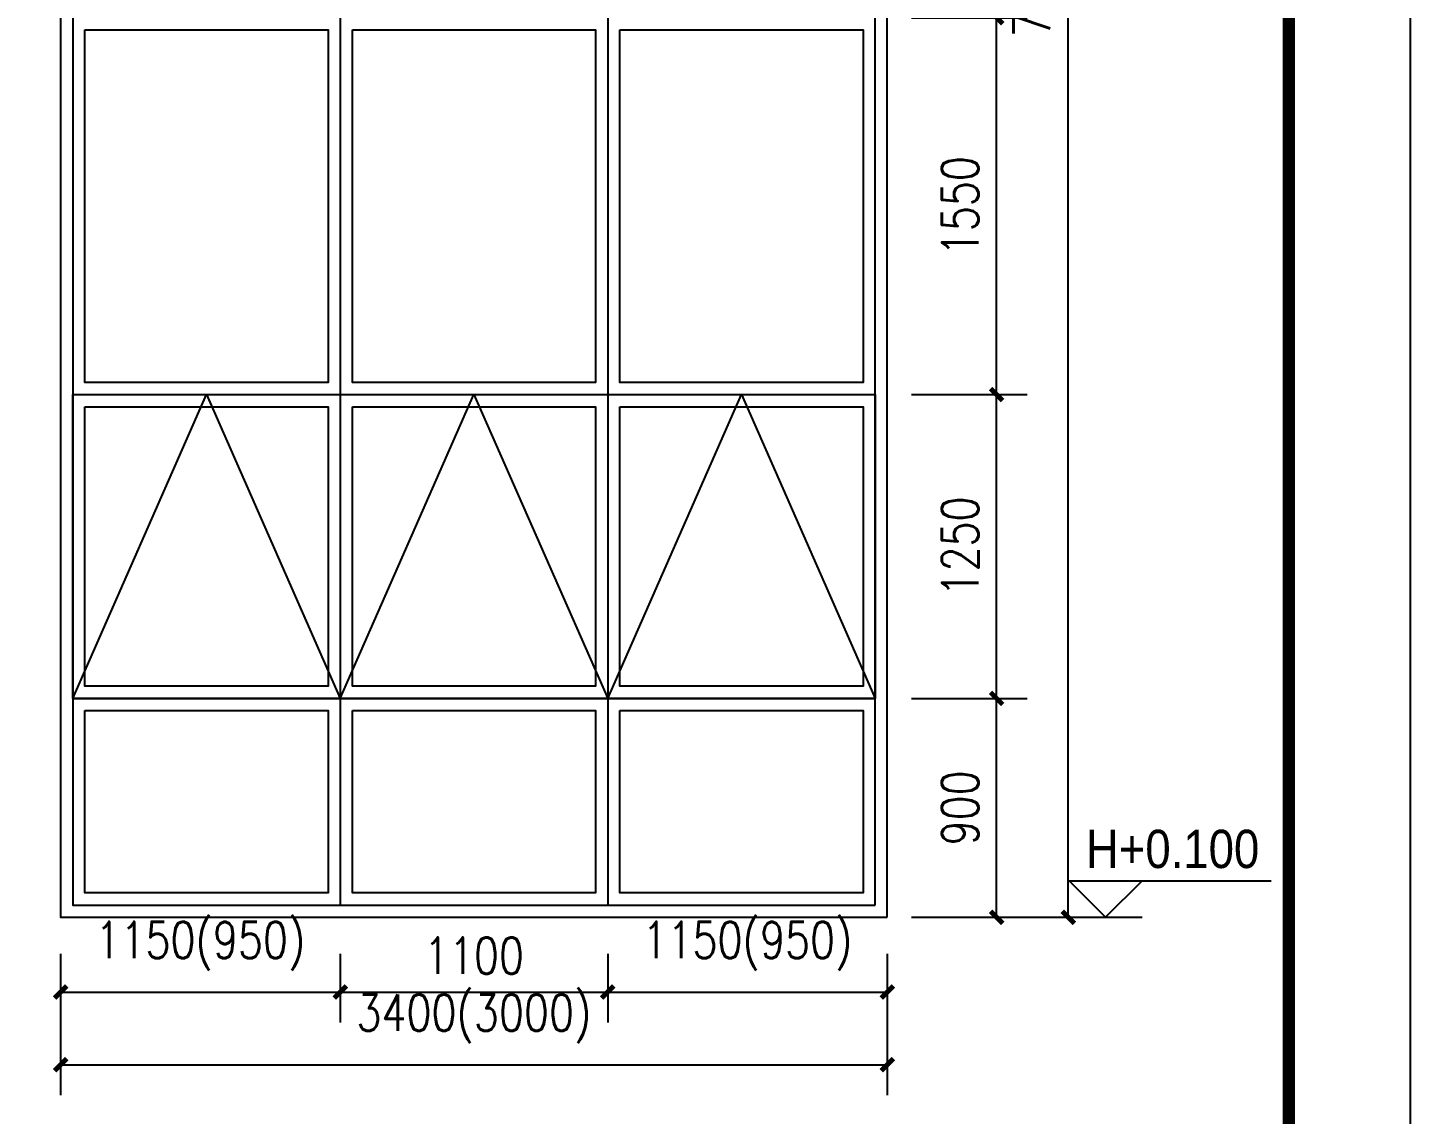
# Model space of a CAD drawing. Extents: x 718358 to 1668613, y -348838 to -159582.
# Drawn here: x 959926 to 965613, y -263622 to -259153 of the extents above; entities that cross this region are included whole.
import ezdxf

# ---------------------------------------------------------------- set-up
doc = ezdxf.new("R2010")
doc.units = 0
doc.header["$LTSCALE"] = 1000
for name, color, linetype in [('建--门窗线', 4, 'Continuous'), ('建-图框', 4, 'Continuous'), ('建-墙体', 2, 'Continuous'), ('建-尺寸', 73, 'Continuous'), ('建-标高', 3, 'Continuous')]:
    doc.layers.add(name, color=color, linetype=linetype)
doc.styles.add('_TCH_DIM', font='gt单线西文.shx', dxfattribs={"width": 0.8, "bigfont": 'gt单线中文.shx'})
doc.styles.add('DIM_FONT', font='SIMPLEX.shx', dxfattribs={"width": 0.8, "bigfont": 'GBCBIG.shx'})
doc.dimstyles.new('DIMN50', dxfattribs={"dimscale": 0.5, "dimtxt": 300, "dimasz": 100, "dimexe": 250, "dimexo": 300, "dimgap": 150, "dimtad": 1, "dimdec": 0, "dimzin": 0, "dimdsep": 46, "dimtxsty": 'DIM_FONT', "dimblk": 'ARCHTICK', "dimcen": 0.09, "dimdle": 1, "dimclrt": 7, "dimazin": 2, "dimtfac": 1, "dimtdec": 0, "dimtix": 1, "dimtmove": 2, "dimatfit": 3, "dimldrblk": 'ARCHTICK', "dimfxl": 1, "dimtolj": 1, "dimtzin": 0, "dimarcsym": 0})

# ---------------------------------------------------------------- blocks, each defined once
blk = doc.blocks.new('_ArchTick')
at = {"color": 0, "linetype": 'ByBlock', "const_width": 0.4}
blk.add_lwpolyline([(-0.5, -0.5), (0.5, 0.5)], dxfattribs=at)
blk = doc.blocks.new('*D2580')
at = {"layer": 'Defpoints', "color": 0, "transparency": 16777216}
for p in [(963411.7, -261911.5), (963911.3, -261911.5), (963411.7, -262811.5)]:
    blk.add_point(p, dxfattribs=at)
at = {"layer": '建-尺寸', "color": 0, "lineweight": -2, "transparency": 16777216}
for p, q in [((963561.7, -261911.5), (964036.3, -261911.5)), ((963911.3, -262812), (963911.3, -261911)), ((963561.7, -262811.5), (964036.3, -262811.5))]:
    blk.add_line(p, q, dxfattribs=at)
at = {"layer": '建-尺寸', "color": 0, "lineweight": -2, "transparency": 16777216, "xscale": 50, "yscale": 50, "zscale": 50}
for p, rotation in [((963911.3, -261911.5), 90), ((963911.3, -262811.5), 270)]:
    blk.add_blockref('_ArchTick', p, dxfattribs=dict(at, rotation=rotation))
at = {"layer": '建-尺寸', "color": 7, "transparency": 16777216, "insert": (963761.3, -262361.5), "char_height": 150, "attachment_point": 5, "rotation": 90, "style": 'DIM_FONT'}
blk.add_mtext('\\A1;900', dxfattribs=at)
blk = doc.blocks.new('*D2581')
at = {"layer": 'Defpoints', "color": 0, "transparency": 16777216}
for p in [(963411.7, -260661.5), (963911.3, -260661.5), (963411.7, -261911.5)]:
    blk.add_point(p, dxfattribs=at)
at = {"layer": '建-尺寸', "color": 0, "lineweight": -2, "transparency": 16777216}
for p, q in [((963561.7, -260661.5), (964036.3, -260661.5)), ((963911.3, -261912), (963911.3, -260661)), ((963561.7, -261911.5), (964036.3, -261911.5))]:
    blk.add_line(p, q, dxfattribs=at)
at = {"layer": '建-尺寸', "color": 0, "lineweight": -2, "transparency": 16777216, "xscale": 50, "yscale": 50, "zscale": 50}
for p, rotation in [((963911.3, -260661.5), 90), ((963911.3, -261911.5), 270)]:
    blk.add_blockref('_ArchTick', p, dxfattribs=dict(at, rotation=rotation))
at = {"layer": '建-尺寸', "color": 7, "transparency": 16777216, "insert": (963761.3, -261286.5), "char_height": 150, "attachment_point": 5, "rotation": 90, "style": 'DIM_FONT'}
blk.add_mtext('\\A1;1250', dxfattribs=at)
blk = doc.blocks.new('*D2582')
at = {"layer": 'Defpoints', "color": 0, "transparency": 16777216}
for p in [(963411.7, -259111.5), (963911.3, -259111.5), (963411.7, -260661.5)]:
    blk.add_point(p, dxfattribs=at)
at = {"layer": '建-尺寸', "color": 0, "lineweight": -2, "transparency": 16777216}
for p, q in [((963561.7, -259111.5), (964036.3, -259111.5)), ((963911.3, -260662), (963911.3, -259111)), ((963561.7, -260661.5), (964036.3, -260661.5))]:
    blk.add_line(p, q, dxfattribs=at)
at = {"layer": '建-尺寸', "color": 0, "lineweight": -2, "transparency": 16777216, "xscale": 50, "yscale": 50, "zscale": 50}
for p, rotation in [((963911.3, -259111.5), 90), ((963911.3, -260661.5), 270)]:
    blk.add_blockref('_ArchTick', p, dxfattribs=dict(at, rotation=rotation))
at = {"layer": '建-尺寸', "color": 7, "transparency": 16777216, "insert": (963761.3, -259886.5), "char_height": 150, "attachment_point": 5, "rotation": 90, "style": 'DIM_FONT'}
blk.add_mtext('\\A1;1550', dxfattribs=at)
blk = doc.blocks.new('*D2586')
at = {"layer": 'Defpoints', "color": 0, "transparency": 16777216}
for p in [(963756.4, -255161.5), (964206.1, -255161.5), (963756.4, -262811.5)]:
    blk.add_point(p, dxfattribs=at)
at = {"layer": '建-尺寸', "color": 0, "lineweight": -2, "transparency": 16777216}
for p, q in [((963906.4, -255161.5), (964331.1, -255161.5)), ((964206.1, -262812), (964206.1, -255161)), ((963906.4, -262811.5), (964331.1, -262811.5))]:
    blk.add_line(p, q, dxfattribs=at)
at = {"layer": '建-尺寸', "color": 0, "lineweight": -2, "transparency": 16777216, "xscale": 50, "yscale": 50, "zscale": 50}
for p, rotation in [((964206.1, -255161.5), 90), ((964206.1, -262811.5), 270)]:
    blk.add_blockref('_ArchTick', p, dxfattribs=dict(at, rotation=rotation))
at = {"layer": '建-尺寸', "color": 7, "transparency": 16777216, "insert": (964056.1, -258986.5), "char_height": 150, "attachment_point": 5, "rotation": 90, "style": 'DIM_FONT'}
blk.add_mtext('\\A1;7650', dxfattribs=at)
blk = doc.blocks.new('*D2587')
at = {"layer": 'Defpoints', "color": 0, "transparency": 16777216}
for p in [(962311.7, -262811.5), (963461.7, -262811.5), (963461.7, -263119)]:
    blk.add_point(p, dxfattribs=at)
at = {"layer": '建-尺寸', "color": 0, "lineweight": -2, "transparency": 16777216}
for p, q in [((962311.7, -262961.5), (962311.7, -263244)), ((963461.7, -262961.5), (963461.7, -263244)), ((962311.2, -263119), (963462.2, -263119))]:
    blk.add_line(p, q, dxfattribs=at)
at = {"layer": '建-尺寸', "color": 0, "lineweight": -2, "transparency": 16777216, "xscale": 50, "yscale": 50, "zscale": 50, "rotation": 180}
blk.add_blockref('_ArchTick', (962311.7, -263119), dxfattribs=at)
at = {"layer": '建-尺寸', "color": 0, "lineweight": -2, "transparency": 16777216, "xscale": 50, "yscale": 50, "zscale": 50}
blk.add_blockref('_ArchTick', (963461.7, -263119), dxfattribs=at)
at = {"layer": '建-尺寸', "color": 7, "transparency": 16777216, "insert": (962886.7, -262929.7), "char_height": 150, "attachment_point": 5, "style": 'DIM_FONT'}
blk.add_mtext('\\A1;1150(950)', dxfattribs=at)
blk = doc.blocks.new('*D2588')
at = {"layer": 'Defpoints', "color": 0, "transparency": 16777216}
for p in [(961211.7, -262811.5), (962311.7, -262811.5), (962311.7, -263119)]:
    blk.add_point(p, dxfattribs=at)
at = {"layer": '建-尺寸', "color": 0, "lineweight": -2, "transparency": 16777216}
for p, q in [((961211.7, -262961.5), (961211.7, -263244)), ((962311.7, -262961.5), (962311.7, -263244)), ((961211.2, -263119), (962312.2, -263119))]:
    blk.add_line(p, q, dxfattribs=at)
at = {"layer": '建-尺寸', "color": 0, "lineweight": -2, "transparency": 16777216, "xscale": 50, "yscale": 50, "zscale": 50, "rotation": 180}
blk.add_blockref('_ArchTick', (961211.7, -263119), dxfattribs=at)
at = {"layer": '建-尺寸', "color": 0, "lineweight": -2, "transparency": 16777216, "xscale": 50, "yscale": 50, "zscale": 50}
blk.add_blockref('_ArchTick', (962311.7, -263119), dxfattribs=at)
at = {"layer": '建-尺寸', "color": 7, "transparency": 16777216, "insert": (961761.7, -262969), "char_height": 150, "attachment_point": 5, "style": 'DIM_FONT'}
blk.add_mtext('\\A1;1100', dxfattribs=at)
blk = doc.blocks.new('*D2589')
at = {"layer": 'Defpoints', "color": 0, "transparency": 16777216}
for p in [(960061.7, -262811.5), (961211.7, -262811.5), (961211.7, -263119)]:
    blk.add_point(p, dxfattribs=at)
at = {"layer": '建-尺寸', "color": 0, "lineweight": -2, "transparency": 16777216}
for p, q in [((960061.7, -262961.5), (960061.7, -263244)), ((961211.7, -262961.5), (961211.7, -263244)), ((960061.2, -263119), (961212.2, -263119))]:
    blk.add_line(p, q, dxfattribs=at)
at = {"layer": '建-尺寸', "color": 0, "lineweight": -2, "transparency": 16777216, "xscale": 50, "yscale": 50, "zscale": 50, "rotation": 180}
blk.add_blockref('_ArchTick', (960061.7, -263119), dxfattribs=at)
at = {"layer": '建-尺寸', "color": 0, "lineweight": -2, "transparency": 16777216, "xscale": 50, "yscale": 50, "zscale": 50}
blk.add_blockref('_ArchTick', (961211.7, -263119), dxfattribs=at)
at = {"layer": '建-尺寸', "color": 7, "transparency": 16777216, "insert": (960636.7, -262929.7), "char_height": 150, "attachment_point": 5, "style": 'DIM_FONT'}
blk.add_mtext('\\A1;1150(950)', dxfattribs=at)
blk = doc.blocks.new('*D2590')
at = {"layer": 'Defpoints', "color": 0, "transparency": 16777216}
for p in [(960061.7, -262811.5), (963461.7, -262811.5), (963461.7, -263418.1)]:
    blk.add_point(p, dxfattribs=at)
at = {"layer": '建-尺寸', "color": 0, "lineweight": -2, "transparency": 16777216}
for p, q in [((960061.7, -262961.5), (960061.7, -263543.1)), ((963461.7, -262961.5), (963461.7, -263543.1)), ((960061.2, -263418.1), (963462.2, -263418.1))]:
    blk.add_line(p, q, dxfattribs=at)
at = {"layer": '建-尺寸', "color": 0, "lineweight": -2, "transparency": 16777216, "xscale": 50, "yscale": 50, "zscale": 50, "rotation": 180}
blk.add_blockref('_ArchTick', (960061.7, -263418.1), dxfattribs=at)
at = {"layer": '建-尺寸', "color": 0, "lineweight": -2, "transparency": 16777216, "xscale": 50, "yscale": 50, "zscale": 50}
blk.add_blockref('_ArchTick', (963461.7, -263418.1), dxfattribs=at)
at = {"layer": '建-尺寸', "color": 7, "transparency": 16777216, "insert": (961761.7, -263228.8), "char_height": 150, "attachment_point": 5, "style": 'DIM_FONT'}
blk.add_mtext('\\A1;3400(3000)', dxfattribs=at)

msp = doc.modelspace()

# ---------------------------------------------------------------- linework, layer by layer
at = {"layer": '建--门窗线'}
for p, q in [((961211.7, -255211.5), (961211.7, -262761.5)), ((962311.7, -255211.5), (962311.7, -262761.5)), ((960111.7, -260661.5), (963411.7, -260661.5)), ((960111.7, -261911.5), (963411.7, -261911.5))]:
    msp.add_line(p, q, dxfattribs=at)
for points in [[(963411.7, -262761.5), (963411.7, -255211.5), (960111.7, -255211.5), (960111.7, -262761.5)], [(960161.7, -259161.5), (961161.7, -259161.5), (961161.7, -260611.5), (960161.7, -260611.5)], [(961261.7, -259161.5), (962261.7, -259161.5), (962261.7, -260611.5), (961261.7, -260611.5)], [(962361.7, -259161.5), (963361.7, -259161.5), (963361.7, -260611.5), (962361.7, -260611.5)], [(960111.7, -260661.5), (963411.7, -260661.5), (963411.7, -261911.5), (960111.7, -261911.5)], [(960161.7, -260711.5), (961161.7, -260711.5), (961161.7, -261861.5), (960161.7, -261861.5)], [(961261.7, -260711.5), (962261.7, -260711.5), (962261.7, -261861.5), (961261.7, -261861.5)], [(962361.7, -260711.5), (963361.7, -260711.5), (963361.7, -261861.5), (962361.7, -261861.5)], [(960161.7, -261961.5), (961161.7, -261961.5), (961161.7, -262711.5), (960161.7, -262711.5)], [(961261.7, -261961.5), (962261.7, -261961.5), (962261.7, -262711.5), (961261.7, -262711.5)], [(962361.7, -261961.5), (963361.7, -261961.5), (963361.7, -262711.5), (962361.7, -262711.5)]]:
    msp.add_lwpolyline(points, close=True, dxfattribs=at)
for points in [[(960111.7, -261911.5), (960661.7, -260661.5), (961211.7, -261911.5)], [(961211.7, -261911.5), (961761.7, -260661.5), (962311.7, -261911.5)], [(962311.7, -261911.5), (962861.7, -260661.5), (963411.7, -261911.5)]]:
    msp.add_lwpolyline(points, dxfattribs=at)
at = {"layer": '建-图框'}
msp.add_lwpolyline([(923562.8, -267041.4), (965612.8, -267041.4), (965612.8, -237341.4), (923562.8, -237341.4)], close=True, dxfattribs=at)
at = {"layer": '建-图框', "const_width": 50}
msp.add_lwpolyline([(924812.8, -266541.4), (965112.8, -266541.4), (965112.8, -237841.4), (924812.8, -237841.4)], close=True, dxfattribs=at)
at = {"layer": '建-墙体'}
msp.add_lwpolyline([(963461.7, -262811.5), (963461.7, -255161.5), (960061.7, -255161.5), (960061.7, -262811.5)], close=True, dxfattribs=at)
at = {"layer": '建-标高'}
for p, q in [((964359.3, -262811.5), (964209.3, -262661.5)), ((964209.3, -262661.5), (965040, -262661.5)), ((964359.3, -262811.5), (964509.3, -262661.5)), ((964009.3, -262811.5), (964509.3, -262811.5))]:
    msp.add_line(p, q, dxfattribs=at)

# ---------------------------------------------------------------- texts
at = {"layer": '建-标高', "style": '_TCH_DIM', "width": 0.888889}
msp.add_text('H+0.100', height=157.5, dxfattribs=at).set_placement((964278.5, -262609))

# ---------------------------------------------------------------- dimensions: what is measured, and where the dimension line sits
at = {"layer": '建-尺寸'}
for p1, p2, distance, picture, middle in [((963756.4, -262811.5), (963756.4, -255161.5), -449.6, '*D2586', (964056.1, -258986.5)), ((963411.7, -260661.5), (963411.7, -259111.5), -499.6, '*D2582', (963761.3, -259886.5)), ((963411.7, -261911.5), (963411.7, -260661.5), -499.6, '*D2581', (963761.3, -261286.5)), ((963411.7, -262811.5), (963411.7, -261911.5), -499.6, '*D2580', (963761.3, -262361.5)), ((961211.7, -262811.5), (962311.7, -262811.5), -307.5, '*D2588', (961761.7, -262969))]:
    dim = msp.add_aligned_dim(p1=p1, p2=p2, distance=distance, dimstyle='DIMN50', dxfattribs=at)
    dim.commit()
    dim.dimension.update_dxf_attribs({"geometry": picture, "text_midpoint": middle})
for p1, p2, distance, text, picture, middle in [((960061.7, -262811.5), (961211.7, -262811.5), -307.5, '1150(950)', '*D2589', (960636.7, -262929.7)), ((960061.7, -262811.5), (963461.7, -262811.5), -606.6, '3400(3000)', '*D2590', (961761.7, -263228.8)), ((962311.7, -262811.5), (963461.7, -262811.5), -307.5, '1150(950)', '*D2587', (962886.7, -262929.7))]:
    dim = msp.add_aligned_dim(p1=p1, p2=p2, distance=distance, text=text, dimstyle='DIMN50', dxfattribs=at)
    dim.commit()
    dim.dimension.update_dxf_attribs({"geometry": picture, "text_midpoint": middle})

doc.saveas('drawing.dxf')
